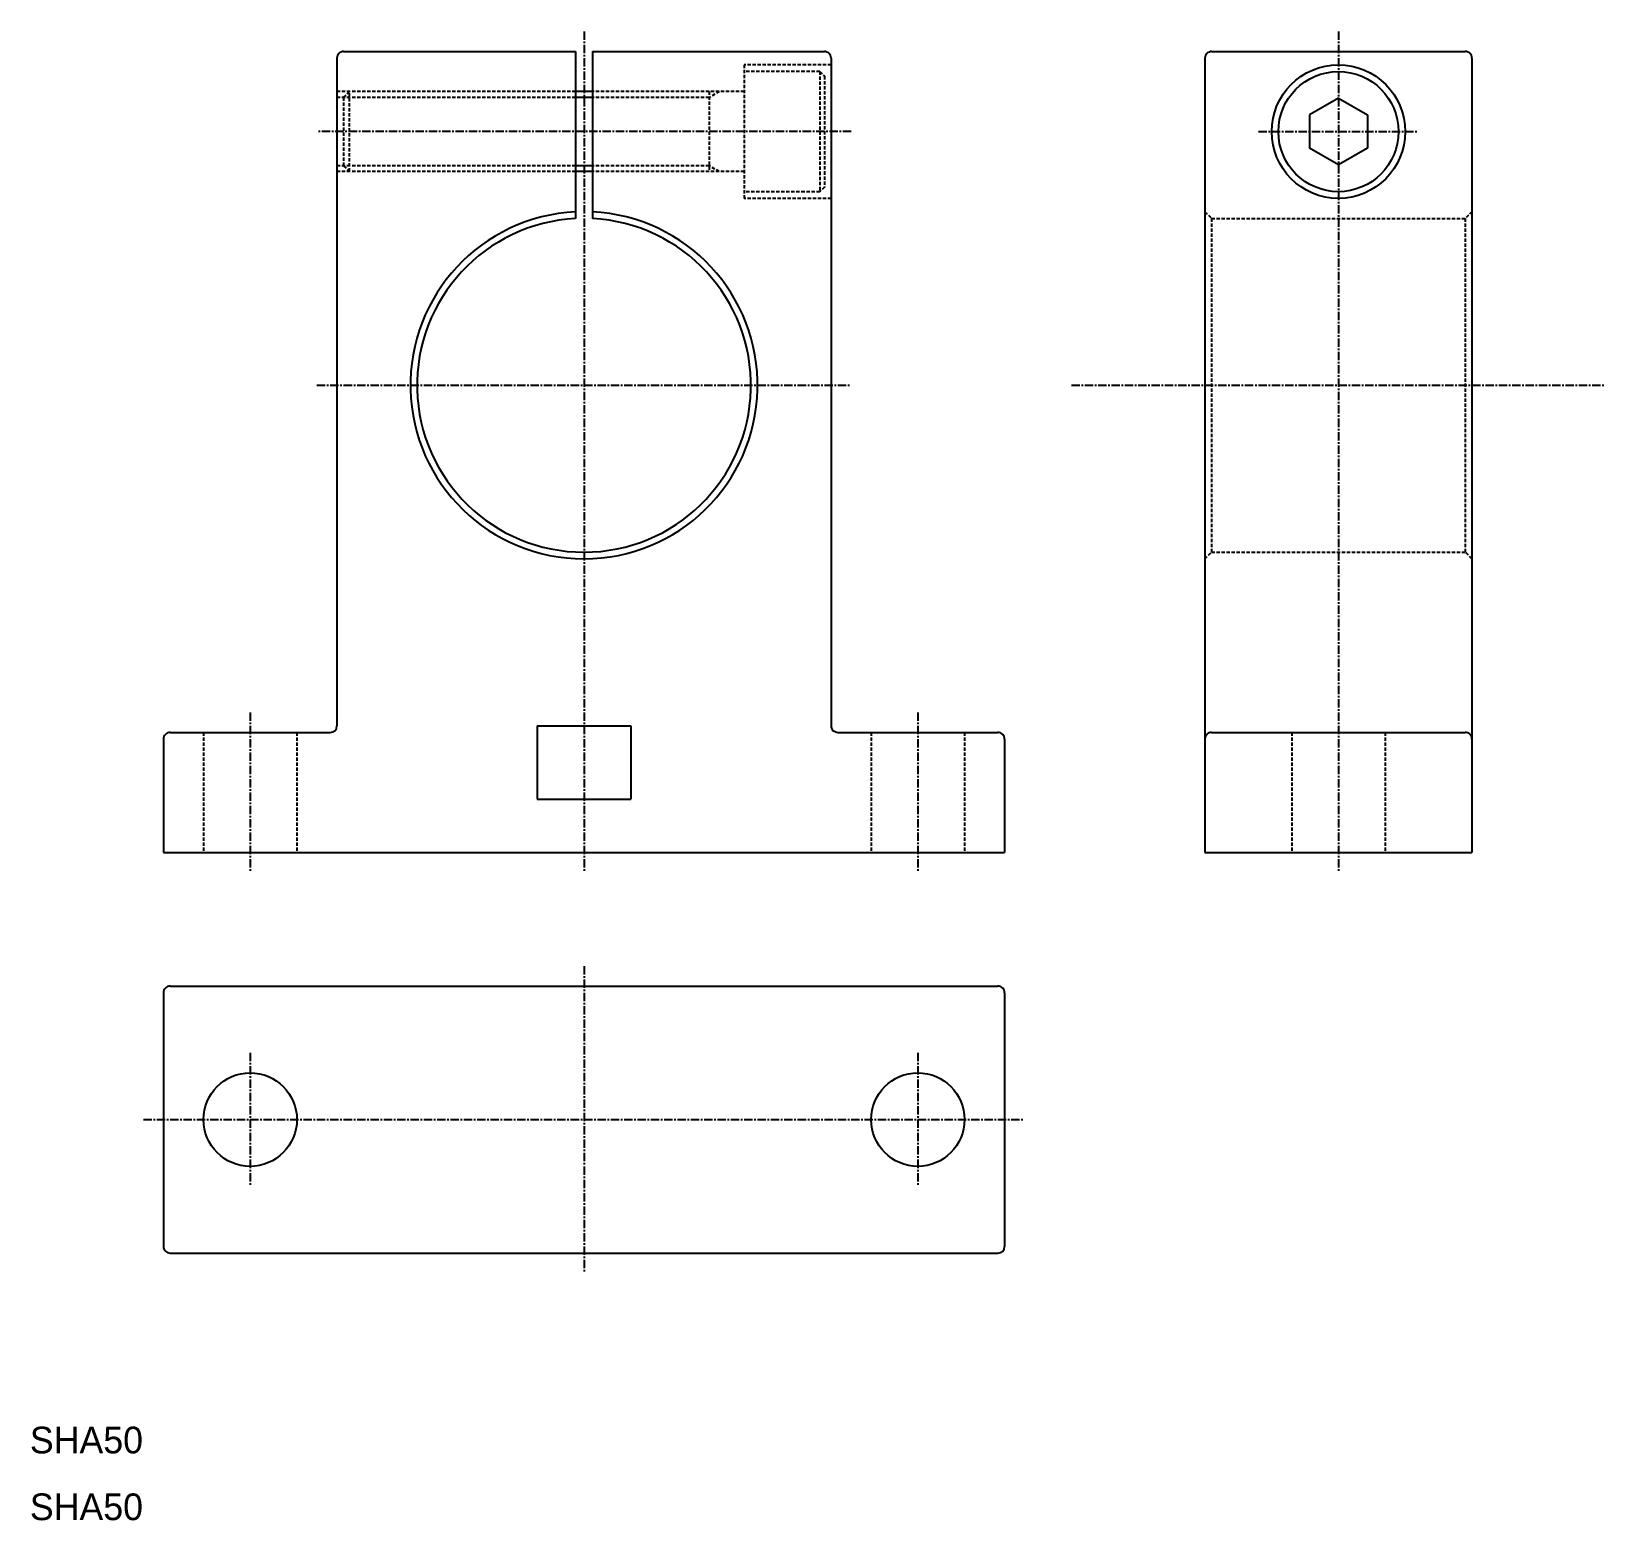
# Model space of a CAD drawing. Extents: x 10 to 246, y 10 to 233.
import ezdxf

# ---------------------------------------------------------------- set-up
doc = ezdxf.new("R2010")
doc.units = 0
doc.linetypes.add('CENTER', pattern=[2, 1.25, -0.25, 0.25, -0.25])
doc.linetypes.add('DASHED', pattern=[0.75, 0.5, -0.25])
doc.layers.get('0').update_dxf_attribs({"linetype": 'CONTINUOUS'})
doc.layers.add('CENTER', color=1, linetype='CENTER')

msp = doc.modelspace()

# ---------------------------------------------------------------- linework, layer by layer
at = {"color": 7, "linetype": 'CONTINUOUS'}
for p, q in [((55.9999, 229), (55.9999, 129)), ((56.9999, 230), (91.7499, 230)), ((91.7499, 230), (91.7499, 204.968731)), ((94.2499, 230), (128.9999, 230)), ((94.2499, 230), (94.2499, 204.968731)), ((129.9999, 229), (129.9999, 129)), ((185.9999, 229), (185.9999, 110)), ((186.9999, 230), (224.9999, 230)), ((225.9999, 229), (225.9999, 110)), ((205.9999, 223.000008), (201.66978, 220.500008)), ((205.99988, 222.999989), (210.33001, 220.499989)), ((201.66978, 220.5), (201.66978, 215.5)), ((210.33004, 220.499996), (210.33004, 215.499996)), ((205.9999, 212.999996), (201.66978, 215.499996)), ((210.33002, 215.500011), (205.9999, 213.000011)), ((30.9999, 128), (54.9999, 128)), ((85.9999, 129), (99.9999, 129)), ((85.9999, 129), (85.9999, 118)), ((99.9999, 129), (99.9999, 118)), ((130.9999, 128), (154.9999, 128)), ((186.9999, 128), (224.9999, 128)), ((29.9999, 127), (29.9999, 110)), ((155.9999, 127), (155.9999, 110)), ((85.9999, 118), (99.9999, 118)), ((29.9999, 110), (155.9999, 110)), ((185.9999, 110), (225.9999, 110)), ((31, 90), (155, 90)), ((30, 89), (30, 51)), ((156, 89), (156, 51)), ((31, 50), (155, 50))]:
    msp.add_line(p, q, dxfattribs=at)
at = {"color": 3, "linetype": 'DASHED'}
for p, q in [((129.9999, 228), (116.9999, 228)), ((116.9999, 228), (116.9999, 208)), ((128.299899, 227), (116.9999, 227)), ((128.299899, 227), (128.299899, 209)), ((128.299907, 227.000008), (128.999904, 226.300007)), ((91.7499, 224), (55.9999, 224)), ((56.9999, 223.125), (57.8749, 224)), ((57.8749, 212), (57.8749, 224)), ((116.9999, 224), (94.2499, 224)), ((111.7499, 224), (111.7499, 212)), ((113.265447, 223.999992), (111.749906, 223.124996)), ((128.9999, 226.299999), (128.9999, 209.700001)), ((91.7499, 223.125), (55.9999, 223.125)), ((56.9999, 223.125), (56.9999, 212.875)), ((111.7499, 223.125), (94.2499, 223.125)), ((91.7499, 212.875), (55.9999, 212.875)), ((56.9999, 212.875), (57.8749, 212)), ((111.7499, 212.875), (94.2499, 212.875)), ((113.265441, 211.999989), (111.749894, 212.874989)), ((91.7499, 212), (55.9999, 212)), ((116.9999, 212), (94.2499, 212)), ((128.299899, 209), (116.9999, 209)), ((129.9999, 208), (116.9999, 208)), ((128.999896, 209.700003), (128.299899, 209.000004)), ((185.9999, 206.000002), (186.9999, 205)), ((225.9999, 206.000002), (224.9999, 205)), ((186.9999, 205), (186.9999, 155)), ((186.9999, 205), (224.9999, 205)), ((224.9999, 205), (224.9999, 155)), ((185.9999, 153.999998), (186.9999, 155)), ((186.9999, 155), (224.9999, 155)), ((225.9999, 153.999998), (224.9999, 155)), ((35.9999, 128), (35.9999, 110)), ((49.9999, 128), (49.9999, 110)), ((135.9999, 128), (135.9999, 110)), ((149.9999, 128), (149.9999, 110)), ((198.9999, 128), (198.9999, 110)), ((212.9999, 128), (212.9999, 110))]:
    msp.add_line(p, q, dxfattribs=at)
at = {"color": 3, "linetype": 'CONTINUOUS'}
for p, q in [((94.2499, 224), (91.7499, 224)), ((94.2499, 223.125), (91.7499, 223.125)), ((94.2499, 212.875), (91.7499, 212.875)), ((94.2499, 212), (91.7499, 212))]:
    msp.add_line(p, q, dxfattribs=at)
at = {"color": 7, "linetype": 'CONTINUOUS'}
for centre, radius in [((205.9999, 218), 10), ((205.9999, 218), 9), ((43, 70), 7), ((143, 70), 7)]:
    msp.add_circle(centre, radius, dxfattribs=at)
for centre, radius, start, end in [((56.9999, 229), 1, 90.000003, 180.00001), ((128.9999, 229), 1, 0, 90.000003), ((186.9999, 229), 1, 90.000003, 180.00001), ((224.9999, 229), 1, 0, 90.000003), ((92.9999, 180), 26, 92.755683, 87.244339), ((92.9999, 180), 25, 92.865977, 87.134017), ((30.9999, 127), 1, 90.000003, 180.00001), ((54.9999, 129), 1, 270, 0), ((130.9999, 129), 1, 179.99999, 270), ((154.9999, 127), 1, 0, 90.000003), ((186.9999, 127), 1, 90.000003, 180.00001), ((224.9999, 127), 1, 0, 90.000003), ((31, 89), 1, 90.000003, 180.00001), ((155, 89), 1, 0, 90.000003), ((31, 51), 1, 179.99999, 270), ((155, 51), 1, 270, 0)]:
    msp.add_arc(centre, radius, start, end, dxfattribs=at)
at = {"layer": 'CENTER', "color": 1, "linetype": 'CENTER'}
for p, q in [((92.9999, 233), (92.9999, 107)), ((205.9999, 233), (205.9999, 107)), ((132.9999, 218), (52.9999, 218)), ((193.9999, 218), (217.9999, 218)), ((52.9999, 180), (132.9999, 180)), ((165.9999, 180), (245.9999, 180)), ((42.9999, 131), (42.9999, 107)), ((142.9999, 131), (142.9999, 107)), ((93, 93), (93, 47)), ((43, 80), (43, 60)), ((143, 80), (143, 60)), ((27, 70), (159, 70))]:
    msp.add_line(p, q, dxfattribs=at)

# ---------------------------------------------------------------- texts
at = {"color": 7, "linetype": 'CONTINUOUS'}
for p in [(10, 20), (10, 10)]:
    msp.add_text('SHA50', height=4, dxfattribs=at).set_placement(p)

doc.saveas('drawing.dxf')
